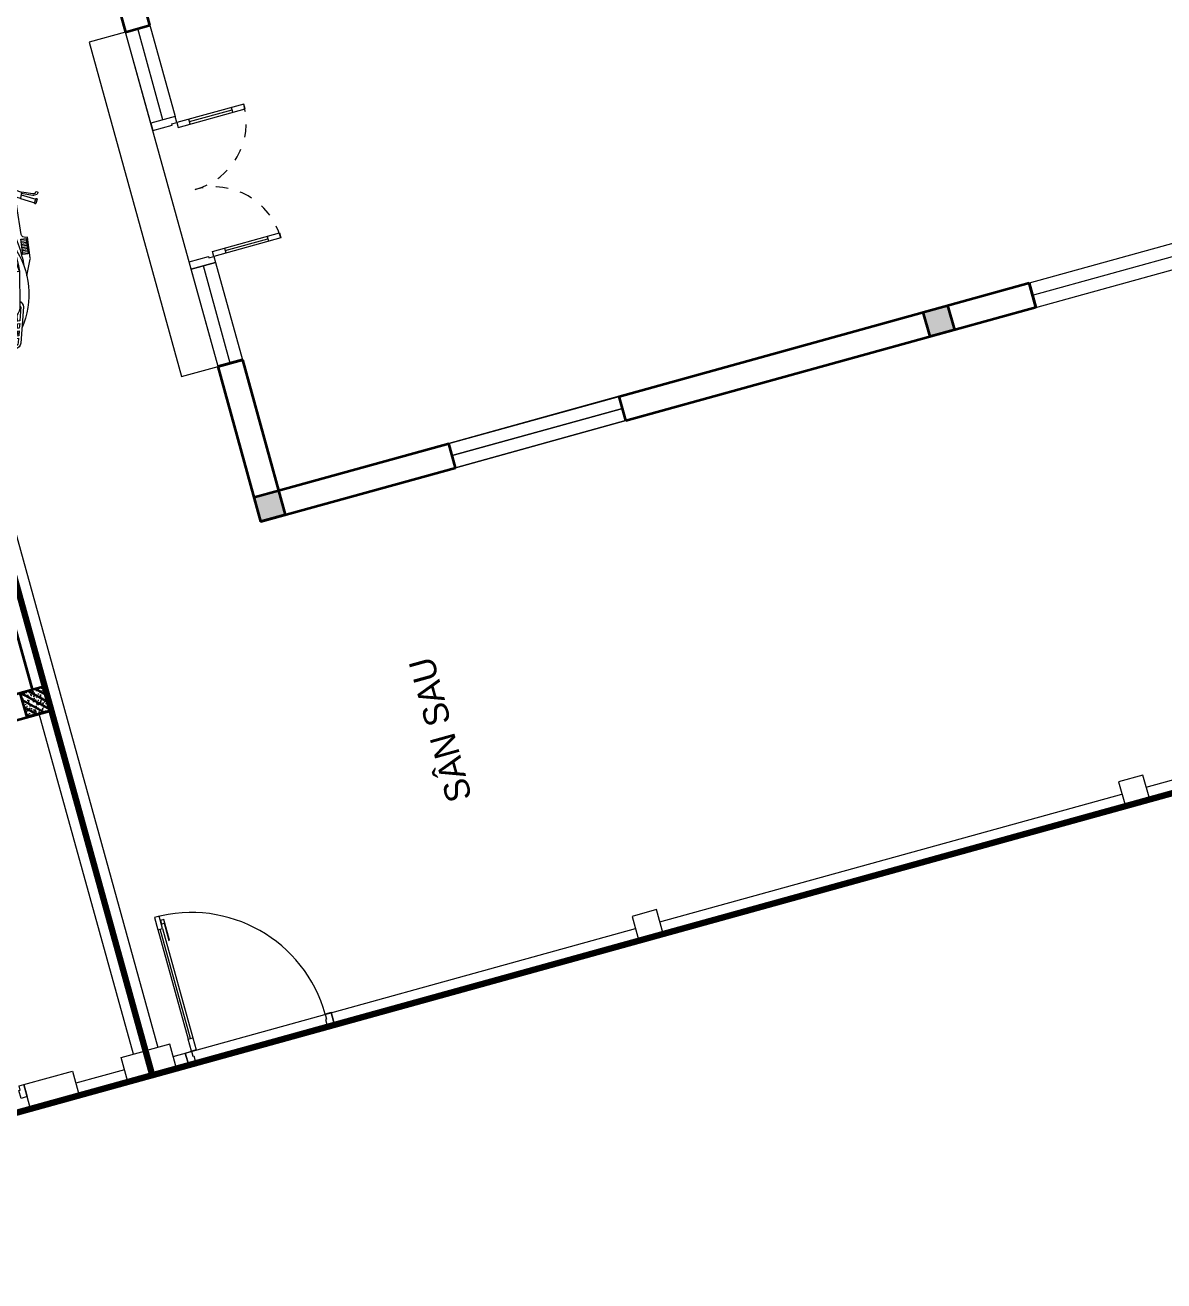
# Model space of a CAD drawing. Header units: metres. Extents: x 568336 to 569219, y 2065964 to 2066430.
# Drawn here: x 568531.94 to 568540.96, y 2066370.25 to 2066380.2 of the extents above; entities that cross this region are included whole.
import ezdxf

# ---------------------------------------------------------------- set-up
doc = ezdxf.new("R2010")
doc.units = ezdxf.units.M
doc.linetypes.add('$AUDIT_BAD_LTYPE2', pattern=[0])
doc.linetypes.add('HIDDEN', pattern=[0.375, 0.25, -0.125])
doc.layers.get('0').update_dxf_attribs({"linetype": 'CONTINUOUS'})
for name, color, linetype, lineweight in [('-CONCRETE', 1, 'CONTINUOUS', 35), ('-DIM', 9, 'CONTINUOUS', 13), ('-DOOR', 137, 'CONTINUOUS', 9), ('-FURNITURE', 46, 'CONTINUOUS', 9), ('-HATCH', 8, 'CONTINUOUS', 5), ('-LINE1', 7, 'CONTINUOUS', 18), ('-STEEL1', 1, 'CONTINUOUS', 35), ('-TEXT', 7, 'CONTINUOUS', 15), ('-WALL', 4, 'CONTINUOUS', 35)]:
    doc.layers.add(name, color=color, linetype=linetype, lineweight=lineweight)
doc.layers.add('-RANH GIOI LO DAT', color=12, linetype='CONTINUOUS')
doc.styles.add('vnavanth', font='', dxfattribs={"width": 0.8})
doc.styles.get('vnavanth').set_extended_font_data('.VnAvantH')

# ---------------------------------------------------------------- blocks, each defined once
blk = doc.blocks.new('A$C5C575821')
at = {"layer": '-CONCRETE'}
h = blk.add_hatch(color=256, dxfattribs=at)
h.dxf.hatch_style = 1
h.paths.add_polyline_path([(-0.00237559899687767, 200.0000000000146), (-0.00237559899687767, 1.455191522836685e-11), (199.9976244010031, 1.455191522836685e-11), (199.9976244010031, 200.0000000000146)])
blk.add_lwpolyline([(-0.00237559899687767, 1.455191522836685e-11), (199.9976244010031, 1.455191522836685e-11), (199.9976244010031, 200.0000000000146), (-0.00237559899687767, 200.0000000000146)], close=True, dxfattribs=at)
blk = doc.blocks.new('*U45')
for p, q in [((-1110.000000000007, 450.0000000000036), (-1150.000000000007, 450.0000000000036)), ((-1130.000000000007, 100), (-1130.000000000007, 450.0000000000036)), ((-89.99999999999997, 450.0000000000036), (-49.99999999999996, 450.0000000000036)), ((-70, 100), (-69.99999999999997, 450.0000000000036)), ((-1110.000000000007, 100), (-1150.000000000007, 100)), ((-90, 100), (-50, 100))]:
    blk.add_line(p, q)
for points in [[(-1150.000000000007, 0), (-1110.000000000007, 0), (-1110.000000000007, 550.0000000000036), (-1150.000000000007, 550.0000000000036)], [(-50, 0), (-90, 0), (-89.99999999999997, 550.0000000000036), (-49.99999999999996, 550.0000000000036)], [(-1200.000000000007, -200.0526511982753), (-1140.000000000007, -200.0526511982753), (-1140.000000000007, -40), (-1150.000000000007, -40), (-1150.000000000007, 0), (-1200.000000000007, 0)], [(0, -200.0526511982753), (-60, -200.0526511982753), (-60, -40), (-50, -40), (-50, 0), (0, 0)]]:
    blk.add_lwpolyline(points, close=True)
at = {"linetype": 'HIDDEN', "ltscale": 0.1}
for centre, radius, start, end in [((-1150.000000000894, -9.604186855958593e-10), 550.0000000010929, 7.0167092985349e-15, 89.99996073224847), ((-49.99999999985441, -2.328580127074637e-10), 550.0000000003703, 90.00003926775153, 180)]:
    blk.add_arc(centre, radius, start, end, dxfattribs=at)
blk = doc.blocks.new('*U11')
at = {"linetype": '$AUDIT_BAD_LTYPE2'}
for p, q in [((70, 100), (70.00000000000004, 999.9999999999982)), ((90.00000000000004, 999.9999999999982), (90, 100))]:
    blk.add_line(p, q, dxfattribs=at)
for points in [[(50.00000000000004, 999.9999999999982), (90.00000000000004, 999.9999999999982), (90.00000000000004, 1099.999999999998), (50.00000000000004, 1099.999999999998), (50.00000000000004, 999.9999999999982)], [(50.00000000000004, 1002.905927289334), (50, 100)], [(50, 100), (90, 100), (90, 0), (50, 0), (50, 100)]]:
    blk.add_lwpolyline(points)
for points in [[(118.2698876160139, 894.5156181119073), (118.2698876160139, 1064.134943807991), (90.00000000000004, 1064.134943807991), (90.00000000000004, 1035.865056192006), (112.6159100928053, 1035.865056192006), (112.6159100928053, 894.5156181119073)], [(0, 0), (50, 0), (50, -40), (60, -40), (60, -100.0001724930698), (0, -100.0001724930698)], [(1199.999999999998, -2.131628207280287e-14), (1149.999999999998, -2.131628207280287e-14), (1149.999999999998, -40.00000000000003), (1139.999999999998, -40.00000000000003), (1139.999999999998, -100.0001724930699), (1199.999999999998, -100.0001724930699)]]:
    blk.add_lwpolyline(points, close=True)
at = {"linetype": '$AUDIT_BAD_LTYPE2', "ltscale": 0.3}
blk.add_arc((50, 0), 1099.999999999996, 0, 90, dxfattribs=at)
blk = doc.blocks.new('A$C49AC32B8')
h = blk.add_hatch()
h.set_pattern_fill('ANSI31', color=256, scale=100, angle=404.9999999999999, style=0)
h.set_pattern_definition([(90, (1628.178583184657, -139081.3939594029), (-12.5, 1.419760918143566e-15), [])])
h.paths.add_polyline_path([(-545.4389741411724, -149.292006695312), (-545.4389741411724, -106.7108410141846), (-667.4265335844539, -106.7108410141846), (-667.4265335844539, -149.292006695312)])
h.paths.add_polyline_path([(-545.4389741411724, 276.2662267598025), (-545.4389741411724, 318.84739244093), (-667.4265335844539, 318.84739244093), (-667.4265335844539, 276.2662267598025)])
h = blk.add_hatch()
h.set_pattern_fill('ANSI31', color=256, scale=150, angle=315, style=0)
h.set_pattern_definition([(2.19715477805175e-15, (1485.970044401409, -142180.9177466815), (1.685552167365288e-15, 18.75), [])])
edge = h.paths.add_edge_path()
edge.add_arc((142.4224115581892, 0.6785372878184717), 10, 291.0633923268034, 432.0495413373955)
edge.add_arc((142.4224115582474, 168.8768484580614), 10, 287.9504586626045, 428.9366076731966)
edge.add_arc((203.6383034269384, 62.78106710705833), 30.00000000000001, 298.7341714601648, 336.6847551905135)
edge.add_arc((203.6383034269384, 106.7743186388507), 30.00000000000001, 383.3152448094864, 421.2658285398352)
edge.add_line((152.140649993642, 3.03562059394244), (218.0606998045405, 36.47527909896962))
edge.add_line((152.1406499937002, 166.5197651519375), (218.0606998045405, 133.0801066469685))
edge.add_line((145.5043569476984, 10.19177083989416), (128.8174500554742, 17.6987576528154))
edge.add_line((128.8174500554742, 17.6987576528154), (128.8174500554742, 82.08632680154915))
edge.add_line((128.8174500554742, 146.4738959502829), (128.8174500554742, 82.08632680154915))
edge.add_line((145.5043569477566, 159.3636149059857), (128.8174500554742, 146.4738959502829))
edge.add_arc((152.5525625419978, 84.79817839308453), 85.62828520288406, 336.6847551905135, 359.9862926856208)
edge.add_arc((152.5525625419978, 84.75720735282448), 85.62828520288406, 360.0137073143792, 383.3152448094864)
for points in [[(-244.159068062756, 438.0154885223419, 0.9999999999999999), (-248.2430734565423, 447.1435167838754), (-248.2430734565423, 447.1435167838172), (-280.1911723719968, 432.8494979058269), (-280.191172372055, 432.8494979057687, 0.9999999999999999), (-276.1071669782104, 423.7214696442352)], [(-9.5493933444086, -301.3492301631959), (-41.6831618892902, -188.5098808552029), (6.508197082061088, -167.3083462980467), (6.50819708200288, -167.3083462980467), (-21.32710195719847, -52.13001471579264), (-21.32710195714026, -52.13001471590906, -0.2138118228335009), (-21.1106249995355, -43.95429530206093), (-21.1106249994773, -43.95429530194451), (32.24943819522741, 67.1463459651095), (32.24943819522741, 67.14634596525502, 0.2018820073483003), (32.63213920601993, 74.89595198751704), (32.63213920601993, 74.89595198757524), (0.3335099903924856, 163.635706436773), (0.3335099904506933, 163.6357064366857, 0.2018820073578288), (-4.941006723529426, 169.3262535986833), (-4.941006723471219, 169.3262535986541), (-117.2313022529415, 220.1350949946027), (-117.2313022528833, 220.1350949945445, -0.2138118228338068), (-122.6523843629111, 226.2589107138156), (-122.6523843629693, 226.2589107138447), (-175.3645126568445, 332.3828169244916), (-175.3645126568445, 332.3828169244916), (-225.9093191228749, 317.6473262168984), (-277.909165306628, 433.8704992542444)], [(-184.9648569262645, 329.5839975469389), (-210.7405260885425, 417.99816950694), (-210.7405260886007, 417.998169507202, -0.1192456420777983), (-211.3935427420947, 432.0919050858174), (-211.3935427420365, 432.0919050861376), (-207.3890161612944, 452.7946925294927)], [(-199.4700898697774, 441.0775953799712, 2.50980799952919), (-207.4947705015366, 452.2479588310925)], [(-199.4700898698356, 441.0775953800003), (-201.1160760876664, 432.5680994097311), (-201.1160760876664, 432.5680994094109, 0.1192456420777983), (-200.4630594342307, 418.4743638307955), (-200.4630594341725, 418.4743638305335), (-175.3645126568445, 332.3828169245207)], [(-839.1161323166743, 283.8315398601808), (-712.0490552992269, 328.9422595075557), (-712.0490552989941, 328.942259507643, -0.0854912519851607), (-702.0123332152434, 330.6709983080909), (-535.1100028215733, 330.6709983080909), (-535.1100028215733, 315.4303194140484), (-535.1100028215733, 315.4303194140484, 0.3895943333915547), (-507.6503770142735, 285.5380712724109), (-507.6503770143318, 285.5380712724109), (-284.794791265711, 280.8480463859269), (-284.7947912656527, 280.8480463859269, 0.03866847091787411), (-280.1616323773342, 280.8133793471025), (-280.1616323779745, 280.813379346986, 0.005074925713458879), (-209.8619974894391, 282.9773453654016)], [(-225.9093191228749, 317.6473262168984), (-162.9714295322483, 181.6710258228813), (-162.9714295321901, 181.6710258228231, 0.2138118228338068), (-157.5503474221041, 175.5472101035521), (-157.5503474222205, 175.5472101035812), (-95.35288718822994, 131.7055302272311), (-61.19221527737682, 37.84985551873615), (-80.65734545330633, -35.71457651995661), (-80.65734545336454, -35.71457652010213, 0.2138118228335009), (-80.8738224109693, -43.89029593395026), (-80.8738224110275, -43.89029593380474), (-41.6831618892902, -188.5098808552029)], [(-1029.577840318467, 202.1950865371145, 0.2183083330708893), (-1078.936857682973, 224.1723392448439), (-1078.936857682973, 224.1723392448439), (-1359.84450721895, 164.1840616499067), (-1359.844507219183, 164.1840616498775, 0.3538507973820654), (-1399.402375822741, 115.2865986083161), (-1399.402375822741, 84.7776928729545), (-1399.402375822741, 54.26878713759288, 0.3538507973820654), (-1359.844507219183, 5.371324096031458), (-1359.844507218892, 5.37132409597325), (-1078.936857682973, -54.61695349893489), (-1078.936857682973, -54.61695349893489, 0.2183083330708886), (-1029.577840318467, -32.63970079120554)], [(-593.7887365464412, 213.8443021384992, 0.2596598202058564), (-1245.081638271717, 188.6918557643476, 0.2596598202058564)], [(-1074.585206339281, 204.6506825882061), (-1072.863570921909, 196.9273672645613), (-1072.863570921618, 196.9273672645613, 0.3791726374951046), (-1160.783054605388, 97.65974351174009)], [(-402.7283814856492, 141.0837093855771, 0.3656845949585406), (-444.3441294179938, 190.3757403567834, 0.03571140310171705), (-794.4215751944284, 230.8127666064356), (-1072.863570921909, 196.9273672645322)], [(-765.275329157681, -103.7192062937429, 0.08051368885980273), (-402.7283814896073, -28.09464289808602), (-402.7283814852417, -28.09464289593234, 0.2011014502545712), (-366.2084507265536, 84.77769287321644), (-366.2084507265536, 84.77769287269257, 0.2011014502545712), (-402.7283814852417, 197.6500286418413), (-402.7283814896073, 197.650028643995, 0.08051368885980273), (-765.275329157681, 273.2745920396519)], [(-74.82972412576783, -66.19395128435644), (-259.4347668316041, -17.68836589147759), (-259.4347668309638, -17.68836589069178, 0.3366814697980669), (-259.4347668309638, 187.2437516366008), (-259.4347668316041, 187.2437516373575), (-175.7307194271416, 209.2372668718563)], [(-149.0084485098778, 279.3208638191682), (-78.08440959695145, 290.7099822685814), (73.50306051949156, 248.6645865442515, -1.090750680407592), (73.50306051949156, 233.6645865442515, 0.1743998105966915), (37.90123791768565, 219.8475148995749), (146.0164180370339, 178.2086820094373), (146.0164180370339, 178.2086820094373, -0.7066395085949505), (145.5043569477566, 159.3636149060148)], [(-64.00588333574706, 196.0517861466033, 0.3300081448799674), (-78.08440959636937, 272.1447489533275), (-78.08440959695145, 272.1447489538805, -0.7520152032123842), (-78.08440959695145, 290.7099822686105)], [(231.595225021505, 117.688358789379, 0.02427356090685839), (362.0954215740494, 200.5508618512067), (362.0954215572856, 200.5508618393324, 0.338505915077381), (372.9953940612904, 235.327339032443), (372.9953940612904, 235.3273390324139), (372.9953940612904, 235.327339032443), (364.1901978115493, 259.519416902458), (364.1901978116657, 259.5194169021961, 0.3385059150852406), (333.4864457959484, 279.1533767361361), (333.4864457957156, 279.153376736107, 0.03261255327653435), (128.1956704928598, 248.322794345946), (128.1956704932672, 248.3227943460333), (126.992315634765, 238.3752921921368), (52.51120247578365, 214.2207206594576)], [(159.8681022348756, 254.8789591541681, 0.6717681288467189), (145.1963268186955, 286.0945252760248), (145.1963268186955, 286.0945252760539), (69.65256078893435, 278.6991427001885), (69.65256078910897, 278.6991427002176, 0.7345421810748096), (70.7772663308715, 249.8378046483958)], [(-1280.337645180087, 160.711920374375, 0.1128449918186311), (-1300.029146350076, 120.7273152418893)], [(-414.5235872621124, -3.783458088862972, 0.3158788919891962), (-414.5235872621124, 173.3388438348302)], [(136.7749210996262, 181.7678967857901), (-58.42561328233569, 160.4536910950665), (-58.42561328152078, 160.4536910954157, 0.1148743773105328), (-118.0558324951271, 115.6357831898604), (-118.0558324946032, 115.6357831904716, 0.3636282567077921), (-118.0558324946032, 51.40330409635135), (-118.0558324950689, 51.40330409687522, 0.1174189023891587), (-56.91118434796226, 5.925817995313992)], [(152.140649993642, 3.03562059394244), (218.0606998045405, 36.47527909896962), (218.0606998043659, 36.47527909888231, 0.1671209598217696), (231.1885365830094, 50.90737126102249), (231.1885366118804, 50.90737124923544, 0.1020239280746679), (238.1808452944097, 84.77769287347837), (238.1808452944097, 84.77769287240153, 0.1020239280746679), (231.1885366118804, 118.6480144966736), (231.1885365830094, 118.6480144848574, 0.1671209598217697), (218.0606998043659, 133.0801066470267), (218.0606998045405, 133.0801066469685), (152.1406499937002, 166.5197651519375)], [(-1300.029146350076, 48.8280705039906, 0.1128449918186311), (-1280.337645180087, 8.843465371533966)], [(-1072.863570921618, -27.37198151865232, -0.3791726374951045), (-1160.783054605388, 71.89564223416892, 0.3791726374951045), (-1072.863570921618, -27.37198151865232), (-1072.863570921909, -27.37198151865232), (-1074.585206339281, -35.0952968422971)], [(-1072.863570921909, -27.37198151862322), (-794.4215751944284, -61.25738086052661), (-794.4215751947195, -61.25738086055571, 0.03571140310171787), (-444.3441294179938, -20.82035461087435), (-444.3441294187505, -20.82035461101987, 0.3656845949585406), (-402.7283814856492, 28.47167636033191)], [(-16.69012869455037, -71.31712110301669), (146.0164180369757, -8.653296263557422), (146.0164180369757, -8.653296263557422, 0.7066395085950298), (145.5043569477566, 10.19177083986506)], [(-1245.081638271658, -19.13647001846766, 0.2596598202058599), (-593.7887365464412, -44.28891639259018)], [(37.90123791774386, -50.29212915366588, 0.1743998105964548), (73.50306051949156, -64.1092007983425), (73.50306051949156, -64.1092007983425, -1.090750680407592), (73.50306051949156, -79.1092007983425), (73.50306051949156, -79.1092007983425), (-9.259304346662248, -102.0647681629234)], [(-61.17117457676795, -116.5961068007928), (-135.9304356086359, -117.2406186906919), (-135.9304356063658, -117.2406186908374, 0.01041692167366446), (-280.1616323779745, -111.2579936011061), (-280.1616323773342, -111.2579936011934, 0.03866847091787422), (-284.7947912656527, -111.2926606400179), (-284.794791265711, -111.2926606400179), (-507.6503770143318, -115.9826855265019), (-507.6503770142735, -115.9826855265019, 0.3895943333915547), (-535.1100028215733, -145.8749336681394), (-535.1100028215733, -145.8749336681394), (-535.1100028215733, -161.1156125621819), (-702.0123332152434, -161.1156125621819, -0.0854912519851608), (-712.0490552989941, -159.386873761734), (-712.0490552992269, -159.3868737616467), (-839.1161323166743, -114.2761541142718)], [(-2.645139715255937, -171.3353086117022), (34.44108641191269, -255.6327745035414), (34.44108641173807, -255.632774503134, 0.1192456420859139), (43.00012523776968, -266.8489533404827), (43.00012523776968, -266.8489533405409), (59.37526582679129, -280.1341485498015)], [(6.508197082061088, -167.3083462980467), (42.62017444285448, -249.3913322945773), (42.62017444267985, -249.3913322941698, 0.1192456420859139), (51.17921326865326, -260.6075111315185), (51.17921326871146, -260.6075111315768), (57.90991043866961, -266.0681436868217)], [(-11.95379919224069, -302.0339436207323, 0.9999999999999999), (-9.21494536238606, -311.6515670121189), (-9.21494536238606, -311.6515670121189), (24.44673650743789, -302.0655786075986), (24.4467365074961, -302.0655786075986, 0.9999999999999999), (21.70788267764146, -292.447955216212)], [(58.94281965497066, -279.7833038178687, 2.509807999542432), (57.90991043866961, -266.0681436867926)]]:
    blk.add_lwpolyline(points, format="xyb")
for points in [[(-276.1071669782687, 423.7214696442643), (-244.159068062756, 438.0154885222837)], [(-196.8357528106717, 326.1232369223544), (-246.441075128183, 436.9944871738953)], [(-1074.760005124524, 204.6133540281844), (-1185.695137299335, 180.922979220235), (-1185.695137299335, 84.7776928729545), (-1185.695137299335, -11.36759347432599), (-1074.760005124524, -35.0579682822754)], [(-402.7283814856492, 28.47167636033191), (-794.4215751944284, -61.25738086052661), (-794.4215751944284, -61.25738086052661), (-794.4215751944284, 84.7776928729545), (-794.4215751944284, 230.8127666064356), (-794.4215751944284, 230.8127666064356), (-402.7283814856492, 141.0837093855771)], [(37.90123791768565, 219.8475148995458), (-61.08615448823548, 194.7306742966284)], [(81.54344864320592, 203.0394152659392), (117.9918543671083, 217.4488701617338), (126.992315634765, 238.3752921921368)], [(227.0600909732457, 252.5364712025439), (352.1614275738539, 274.5330976555524)], [(263.4590867581137, 152.5310521924221), (373.4314294268552, 216.0942478524921)], [(-1261.95474663921, 150.8000162802455), (-1289.092979644978, 148.0599104591929)], [(-1205.695137299335, 156.4804628667298), (-1241.95474663921, 152.8193856477556)], [(-1136.037692900194, 163.51366833875), (-1185.695137299335, 158.499832234269)], [(145.5043569477566, 159.3636149059857), (128.8174500554742, 146.4738959502829), (128.8174500554742, 82.08632680154915), (128.8174500554742, 17.6987576528154), (145.5043569476984, 10.19177083989416)], [(-1261.95474663921, 18.75536946566353), (-1289.092979644978, 21.4954752867161)], [(-1205.695137299335, 13.07492287917921), (-1241.95474663921, 16.73600009815345)], [(-1136.037692900194, 6.041717407159013), (-1185.695137299335, 11.05555351164003)], [(-58.42561328233569, 6.379570338012854), (131.2681746335875, -14.33334638989254)], [(-1121.193398937321, -185.0864796404094), (-1164.502061909909, -185.0864796404094), (-1164.502061909909, -99.16178400161516), (-1030.890493620216, -99.16178400161516)], [(37.90123791768565, -50.29212915363678), (-21.1106249994773, -43.95429530194451)], [(-858.5580480475619, -115.6734909612751), (-858.5580480475619, -185.0864796404094), (-892.0294821686985, -185.0864796404094)], [(-13.96330759194097, -176.3146769566119), (19.30347682975116, -293.1326686736611)], [(-11.95379919224069, -302.0339436207614), (21.70788267758326, -292.4479552161829)]]:
    blk.add_lwpolyline(points)
for points in [[(-667.4265335844539, 318.84739244093), (-667.4265335844539, 276.2662267598025), (-545.4389741411724, 276.2662267598025), (-545.4389741411724, 318.84739244093)], [(-381.7948602306715, 206.9338385699193), (-381.7948602306715, 261.7011481823101), (-372.9670849182003, 261.7011481823101), (-372.9670849182003, 206.9338385699193)], [(-361.7948602306715, 206.9338385699193), (-361.7948602306715, 261.7011481823101), (-352.9670849182003, 261.7011481823101), (-352.9670849182003, 206.9338385699193)], [(-341.7948602306715, 206.9338385699193), (-341.7948602306715, 261.7011481823101), (-332.9670849182003, 261.7011481823101), (-332.9670849182003, 206.9338385699193)], [(-321.7948602306715, 206.9338385699193), (-321.7948602306715, 261.7011481823101), (-312.9670849182003, 261.7011481823101), (-312.9670849182003, 206.9338385699193)], [(-301.7948602306715, 206.9338385699193), (-301.7948602306715, 261.7011481823101), (-292.9670849182003, 261.7011481823101), (-292.9670849182003, 206.9338385699193)], [(-1261.95474663921, 164.6376177432066), (-1300.029146350251, 156.5067688222443), (-1300.029146350251, 84.7776928729545), (-1300.029146350251, 13.04861692366467), (-1300.029146350251, 13.04861692366467), (-1261.95474663921, 4.91776800270236), (-1261.95474663921, 84.7776928729545)], [(-1241.95474663921, 168.9086497135977), (-1241.95474663921, 84.7776928729545), (-1241.95474663921, 0.6467360323113098), (-1241.95474663921, 0.646736032282206), (-1205.695137299335, -7.096561503934936), (-1205.695137299335, -7.096561503934936), (-1205.695137299335, 84.7776928729545), (-1205.695137299335, 176.6519472498439), (-1205.695137299335, 176.6519472498439)], [(94.89089080263511, 131.9951299828645), (94.89089080263511, 34.83813145021486), (44.47260841165553, 34.83813145021486), (44.47260841165553, 131.9951299828645)], [(84.89089080263511, 121.9951299828645), (84.89089080263511, 44.83813145027307), (54.47260841165553, 44.83813145021486), (54.47260841165553, 121.9951299828354)], [(-1160.783054605388, 84.7776928729254), (-1160.783054605388, 97.65974351174009)], [(-1160.783054605388, 84.77769287298361), (-1160.783054605388, 71.89564223416892)], [(-381.7948602306715, -37.37845282401031), (-381.7948602306715, -92.14576243640113), (-372.9670849182003, -92.14576243640113), (-372.9670849182003, -37.37845282401031)], [(-361.7948602306715, -37.37845282401031), (-361.7948602306715, -92.14576243640113), (-352.9670849182003, -92.14576243640113), (-352.9670849182003, -37.37845282401031)], [(-341.7948602306715, -37.37845282401031), (-341.7948602306715, -92.14576243640113), (-332.9670849182003, -92.14576243640113), (-332.9670849182003, -37.37845282401031)], [(-321.7948602306715, -37.37845282401031), (-321.7948602306715, -92.14576243640113), (-312.9670849182003, -92.14576243640113), (-312.9670849182003, -37.37845282401031)], [(-301.7948602306715, -37.37845282401031), (-301.7948602306715, -92.14576243640113), (-292.9670849182003, -92.14576243640113), (-292.9670849182003, -37.37845282401031)], [(-1164.502061909909, -135.36604006989), (-1164.502061909909, -160.7762134565164), (-1188.362174022855, -160.7762134565164), (-1188.362174022855, -135.36604006989)], [(-892.0294821686985, -190.35885172505), (-892.0294821686985, -123.4704870539026), (-1121.193398937321, -123.4704870539026), (-1121.193398937321, -190.35885172505)], [(-1110.542459351738, -130.475840632851), (-1110.542459351738, -138.1656926211035), (-1063.159178563248, -138.1656926211035), (-1063.159178563248, -130.475840632851)], [(-1110.542459351738, -144.5738275319636), (-1110.542459351738, -152.2636795202161), (-1063.159178563248, -152.2636795202161), (-1063.159178563248, -144.5738275319636)], [(-1110.542459351738, -159.3126166602779), (-1110.542459351738, -167.0024686485303), (-1063.159178563248, -167.0024686485303), (-1063.159178563248, -159.3126166602779)], [(-667.4265335844539, -149.292006695021), (-667.4265335844539, -106.7108410138935), (-545.4389741411724, -106.7108410138935), (-545.4389741411724, -149.292006695021)]]:
    blk.add_lwpolyline(points, close=True)
for points in [[(-1379.402375822741, 115.2865986083161), (-1379.402375822741, 84.7776928729545), (-1379.402375822741, 54.26878713759288), (-1379.402375822741, 54.26878713759288, 0.3538507973820654), (-1355.667654660618, 24.93030931266185), (-1355.667654660443, 24.93030931263274), (-1320.029146350251, 17.31964889405572), (-1320.029146350251, 17.31964889408482), (-1320.029146350251, 84.7776928729545), (-1320.029146350251, 152.2357368518242), (-1320.029146350251, 152.2357368518533), (-1355.667654660501, 144.6250764332472), (-1355.667654660618, 144.6250764332472, 0.3538507973820654)], [(-366.497982140776, 187.2437516373866), (-379.290811436862, 187.2437516373866), (-379.2908114365709, 187.2437516370082, -0.3639376103180927), (-379.2908114365709, -17.68836589112834), (-379.290811436862, -17.68836589147759), (-366.497982140776, -17.68836589147759), (-366.4979821401939, -17.68836589069178, 0.3366814697980669)], [(-328.9318847626273, 187.2437516373866), (-341.7247140586551, 187.2437516373866), (-341.724714058364, 187.2437516370082, -0.3639376103180927), (-341.724714058364, -17.68836589112834), (-341.7247140587133, -17.68836589147759), (-328.9318847626273, -17.68836589147759), (-328.9318847620452, -17.68836589069178, 0.3366814697980669)], [(-310.7327410916623, 187.2437516373866), (-297.9399117956345, 187.2437516373866), (-297.9399117949943, 187.2437516366008, -0.3366814697980669), (-297.9399117949943, -17.68836589069178), (-297.9399117956345, -17.68836589147759), (-310.7327410916623, -17.68836589147759), (-310.7327410913713, -17.68836589112834, 0.3639376103180927)]]:
    blk.add_lwpolyline(points, format="xyb", close=True)
blk = doc.blocks.new('M32-T1')
at = {"layer": '-DOOR'}
for p, q in [((199741.2853987754, -1018255.555967697), (202491.2853993822, -1018255.626169444)), ((198466.0051636729, -1021255.613584774), (198466.1998370461, -1019855.613584774)), ((198466.2211551225, -1019855.613584774), (198466.0264986753, -1021255.613584774)), ((198566.1131537557, -1019855.613584774), (198565.9184973085, -1021255.613584774)), ((198566.0051636729, -1021255.613584774), (198566.1998370461, -1019855.613584774)), ((198666.0051523889, -1019855.613529467), (198665.8104959417, -1021255.613529467)), ((198666.0051636729, -1021255.613584774), (198666.1998370461, -1019855.613584774)), ((198565.4398225835, -1024625.615374506), (198565.5910197298, -1026125.887901947))]:
    blk.add_line(p, q, dxfattribs=at)
for points in [[(199741.2853987756, -1018255.608619007), (200541.2853987754, -1018255.608619007), (200541.2853987754, -1018455.555967674), (199741.2853987756, -1018455.555967674)], [(201741.2853987755, -1018255.608619007), (202491.285399382, -1018255.608619007), (202491.285399382, -1018455.555967674), (201741.2853987755, -1018455.555967674)], [(198665.4493771857, -1028025.615374487), (198665.6071688295, -1024625.591068527), (198465.6071677874, -1024625.591068562), (198465.4493761436, -1028025.615374522)]]:
    blk.add_lwpolyline(points, close=True, dxfattribs=at)
for points in [[(199741.2853987756, -1018355.582293341), (200541.2853987756, -1018355.582293342)], [(201741.2853987755, -1018355.582293341), (202491.2853993821, -1018355.582293342)]]:
    blk.add_lwpolyline(points, dxfattribs=at)
at = {"layer": '-LINE1', "linetype": 'Continuous', "ltscale": 10}
for p, q in [((194566.3236619311, -1016555.127335327), (194466.3236619311, -1016555.12733533)), ((194566.323661961, -1017755.127335327), (194466.323661961, -1017755.12733533))]:
    blk.add_line(p, q, dxfattribs=at)
at = {"layer": '-LINE1', "ltscale": 10}
for points in [[(194466.323661988, -1016455.590891449), (194666.323661988, -1016455.590891449), (194666.323661988, -1016255.590891449), (194466.323661988, -1016255.590891449)], [(194466.323661988, -1020455.590891449), (194666.323661988, -1020455.590891449), (194666.323661988, -1020255.590891449), (194466.323661988, -1020255.590891449)], [(194466.323661988, -1024455.590891449), (194666.323661988, -1024455.590891449), (194666.323661988, -1024255.590891449), (194466.323661988, -1024255.590891449)]]:
    blk.add_lwpolyline(points, close=True, dxfattribs=at)
at = {"layer": '-LINE1'}
for points in [[(200066.3236621024, -1016355.590891518), (194666.323661988, -1016355.590891451)], [(194566.323661984, -1016455.590891449), (194566.3236619082, -1020255.590891449)], [(202491.2853993822, -1018255.626169444), (202491.2853993822, -1017955.626169444), (199741.2853987754, -1017955.626169444), (199741.2853987754, -1018255.485765984)], [(194566.3236619042, -1020455.590891449), (194566.3236618283, -1024255.590891449)], [(194566.3236618243, -1024455.590891449), (194566.3236617484, -1028255.590891449)]]:
    blk.add_lwpolyline(points, dxfattribs=at)
at = {"layer": '-RANH GIOI LO DAT', "linetype": 'HIDDEN', "ltscale": 10, "const_width": 50}
blk.add_lwpolyline([(199451.4178575453, -1036598.04706044), (205466.3236621031, -1036132.558250755), (205466.3236621024, -1016255.590891584), (194466.323661988, -1016255.590891449), (194466.323661674, -1031983.839563529)], close=True, dxfattribs=at)
at = {"layer": '-WALL'}
for p, q in [((198466.3236627033, -1018255.591068562), (199741.2853987754, -1018255.485765984)), ((198466.3236627033, -1018255.591068562), (198466.3236627034, -1019855.613584774)), ((199741.2853987754, -1018255.626169329), (199741.2853987754, -1018455.626169324)), ((199741.2853987754, -1018455.626647567), (199741.2853987754, -1018255.626647567)), ((203966.3236621025, -1018255.591068582), (202491.2853993822, -1018255.659216212)), ((202491.2853993822, -1018255.626169338), (202491.2853993822, -1018455.626169338)), ((202491.2853993822, -1018255.659216212), (202491.285399382, -1018455.626647567)), ((198666.3236627034, -1018455.591068554), (198666.3236627035, -1019855.613584774)), ((199741.2853987754, -1018455.626647567), (198666.3236627034, -1018455.591068554)), ((202491.285399382, -1018455.626647567), (203566.2471354544, -1018455.59106858)), ((198466.3236627034, -1019855.613584774), (198666.3236627035, -1019855.613584774)), ((198465.8837135981, -1021255.613584774), (198465.9698284204, -1024625.613536148)), ((198465.8837135981, -1021255.613584774), (198665.883713598, -1021255.613584774)), ((198665.883713598, -1021255.613584774), (198665.9698280463, -1024625.617232454)), ((198665.2691080928, -1024625.615374506), (198465.6105370742, -1024625.615374506)), ((198465.9698284204, -1024625.613536148), (198665.9698280463, -1024625.617232454))]:
    blk.add_line(p, q, dxfattribs=at)
at = {"layer": '-DOOR'}
for name, p, rotation in [('*U11', (194566.3236619343, -1016555.127335327), 270), ('*U45', (200541.2853987755, -1018455.626169332), 180)]:
    blk.add_blockref(name, p, dxfattribs=dict(at, rotation=rotation))
at = {"layer": '-FURNITURE', "xscale": -1, "rotation": 172.3453467381119}
blk.add_blockref('A$C49AC32B8', (201706.5231455392, -1016816.461306014), dxfattribs=at)
at = {"layer": '-WALL', "xscale": -1}
for p in [(198666.3212871043, -1018455.591068473), (198665.6047921884, -1023955.591068562)]:
    blk.add_blockref('A$C5C575821', p, dxfattribs=at)
at = {"layer": '-TEXT', "color": 2, "style": 'vnavanth'}
blk.add_text('S¢N SAU', height=199.9591899200177, dxfattribs=at).set_placement((195909.7184477696, -1019284.683430563))
blk = doc.blocks.new('18x35')
at = {"layer": '-HATCH'}
h = blk.add_hatch(dxfattribs=at)
h.set_pattern_fill('CHAU-01', color=256, scale=10, angle=-1.272221872585407e-14, pattern_type=2)
h.set_pattern_definition([(49.99999999999999, (0, 0), (71.72601826007535, -6.275213498259527), [7.5, -82.5]), (355, (0, 0), (-13.87513336129999, 75.21921337000119), [6, -66]), (100.4514, (5.977167999997619, -0.5229339999999638), (57.85093817140217, 68.94395420609534), [6.374019000000001, -70.1142112]), (46.18419999999998, (0, 20), (106.7241048625644, -16.55190143290183), [11.25, -123.75]), (96.63559999999998, (8.89367449999554, 18.62066930000003), (93.46627055487036, 97.41178709004416), [9.561028799999994, -105.1713]), (351.1842, (0, 20), (93.46619451336275, 97.41186009253245), [9, -99]), (20.99999999999998, (10, 15), (59.69070521184616, -40.2618890665339), [7.5, -82.5]), (326.0000000000001, (10, 15), (24.33153319215819, 72.5150045046853), [6, -66]), (71.45139999999999, (14.97422329999972, 11.64483940000002), (84.022262858149, 32.25304967099522), [6.374019000000001, -70.1142112]), (37.49999999999998, (0, 0), (1.215985531729074, 33.28938538313115), [0, -65.19999999999999, 0, -67, 0, -66.25]), (7.499999999999987, (0, 0), (26.30695374421487, 39.44117118823602), [0, -38.2, 0, -63.7, 0, -25.25]), (327.5, (-22.30000000000291, 0), (53.3822436172409, -2.255487173437988), [0, -25, 0, -78, 0, -103.5]), (317.5, (-32.30000000000291, 0), (58.31861693423862, 10.01049823323176), [0, -32.5, 0, -51.8, 0, -73.5]), (44.99999999999999, (0, 0), (-30.05203820042826, 30.05203820042828), []), (44.99999999999999, (0, 12.25), (-30.05203820042826, 30.05203820042828), [])])
h.paths.add_polyline_path([(96508.03118051568, 47993.04977023201), (96508.03118051568, 47793.04977023201), (96708.03118051568, 47793.04977023201), (96708.03118051568, 47993.04977023201)])
at = {"layer": '-STEEL1'}
blk.add_lwpolyline([(96508.03118051568, 47793.04977023201), (96708.03118051568, 47793.04977023201), (96708.03118051568, 47993.04977023201), (96508.03118051568, 47993.04977023201)], close=True, dxfattribs=at)
blk = doc.blocks.new('M1-T1')
at = {"layer": '-CONCRETE', "color": 1, "linetype": 'HIDDEN', "ltscale": 10, "const_width": 50}
blk.add_lwpolyline([(191581.7177010371, 50951.98888872014), (197581.6939540912, 50951.98888872005), (197581.7429788466, 30952.01227472891), (191581.7667257926, 30952.01227472891)], close=True, dxfattribs=at)
at = {"layer": '-LINE1', "lineweight": 18}
for p, q in [((191581.790174155, 34951.81412886723), (191581.7901741396, 30951.95492153367)), ((191681.4307290815, 31152.03565829651), (191681.431055418, 33951.81424471775)), ((192581.7667257353, 31052.09301149175), (192581.7667257353, 31152.03565829651)), ((191781.7667680608, 31052.01227472891), (192181.7766372454, 31052.03565829797))]:
    blk.add_line(p, q, dxfattribs=at)
for points in [[(191581.7411493842, 50951.93153578669), (197581.7174024383, 50951.9315357866), (197581.7664271937, 30951.95492153367), (191581.7901741396, 30951.95492153367)], [(191581.7667680608, 30952.01227472891), (191781.7667680608, 30952.01227472891), (191781.7667680608, 31152.01227472891), (191581.7667680608, 31152.01227472891)], [(192181.7766372454, 30952.03565829797), (192581.7766372454, 30952.03565829797), (192581.7766372454, 31152.03565829797), (192181.7766372454, 31152.03565829797)]]:
    blk.add_lwpolyline(points, close=True, dxfattribs=at)
at = {"layer": '-WALL'}
for p, q in [((191581.8018793335, 34951.84823079058), (191581.8018793335, 33951.81421220655)), ((191681.4307290924, 34151.81421223482), (191681.4307291625, 34951.84823078038)), ((192061.9694882352, 34151.81434264529), (191681.4307290924, 34151.81421223482)), ((192061.9695208674, 33951.81434264529), (191581.8018793335, 33951.81421220655))]:
    blk.add_line(p, q, dxfattribs=at)
at = {"ltscale": 100}
blk.add_lwpolyline([(192631.7766372454, 31117.09296837626), (192621.7766372454, 31117.09296837606), (192621.7766372454, 31152.09296837606), (192581.7766372454, 31152.09296837553), (192581.7766372469, 31052.09296837553), (192631.7766372469, 31052.09296837626)], close=True, dxfattribs=at)
at = {"layer": '-STEEL1'}
blk.add_blockref('18x35', (95073.69142288805, -13841.05647743294), dxfattribs=at)

msp = doc.modelspace()

# ---------------------------------------------------------------- block references
at = {"layer": '-DIM', "xscale": 0.001, "yscale": 0.001, "zscale": 0.001, "rotation": 105.4590240808033}
msp.add_blockref('M32-T1', (567605.2885759645, 2065913.567334296), dxfattribs=at)

# ---------------------------------------------------------------- next in the draw order: block references
at = {"layer": '-DIM', "xscale": -0.001, "yscale": 0.001, "zscale": 0.001, "rotation": 15.45900309534941}
msp.add_blockref('M1-T1', (568725.8434435407, 2066393.114172314), dxfattribs=at)

doc.saveas('drawing.dxf')
